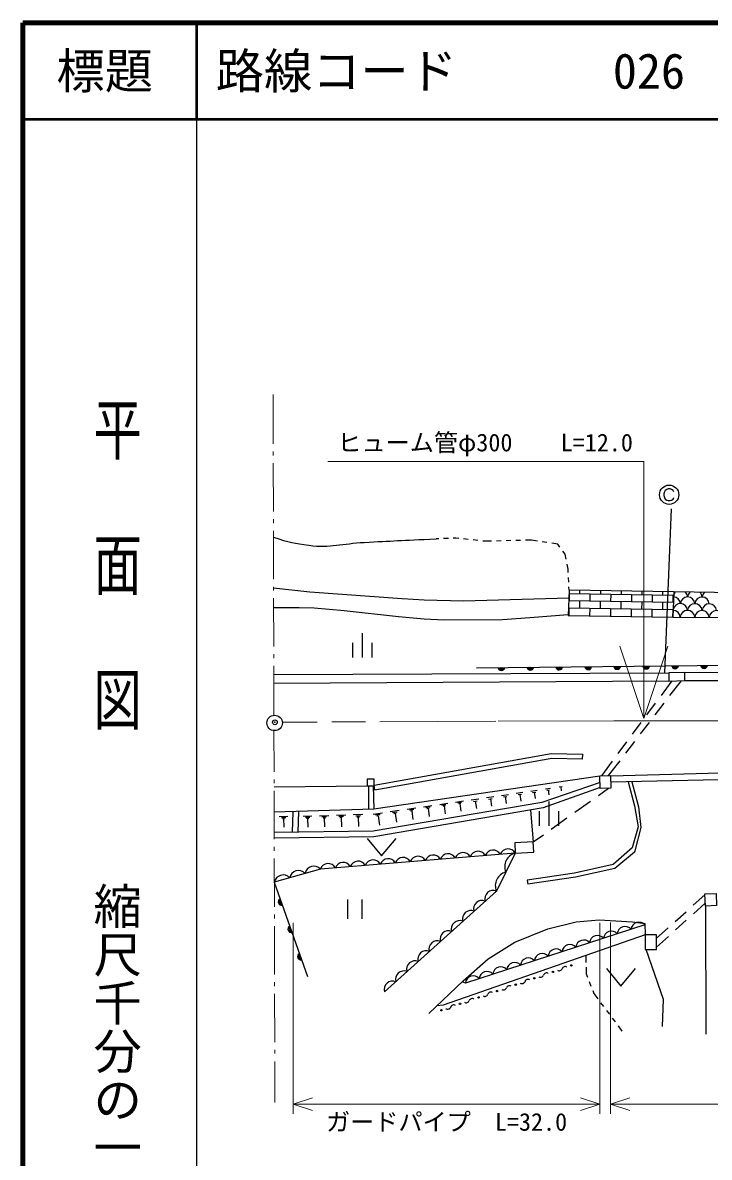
# Model space of a CAD drawing. Units: millimetres, scale not verified. Extents: x 40000 to 680000, y 20000 to 380000.
# Drawn here: x 40000 to 111138, y 262491 to 380000 of the extents above; entities that cross this region are included whole.
import ezdxf
from ezdxf.enums import TextEntityAlignment as Align

# ---------------------------------------------------------------- set-up
doc = ezdxf.new("R2010")
doc.units = ezdxf.units.MM
doc.header["$LTSCALE"] = 1000
doc.header["$PDMODE"] = 32
doc.header["$PDSIZE"] = 500
doc.linetypes.add('CHAIN', pattern=[18.5, 12, -1.5, 3.5, -1.5])
for name, color, linetype, lineweight in [('M-BGD', 7, 'Continuous', 25), ('M-BMK', 2, 'CHAIN', 13), ('M-BMK-HTXT', 7, 'Continuous', 13), ('M-BMK-SRVR', 3, 'Continuous', 25), ('M-STR-HTXT', 7, 'Continuous', 13), ('M-STR-STRC', 7, 'Continuous', 25), ('M-TTL', 2, 'Continuous', 140), ('M-TTL-BAND', 7, 'Continuous', 25), ('M-TTL-LINE', 7, 'Continuous', 50)]:
    doc.layers.add(name, color=color, linetype=linetype, lineweight=lineweight)
doc.layers.add('M-OTRS', color=6, linetype='Continuous')
doc.layers.add('M-TTL-TXT', color=7, linetype='Continuous')
doc.styles.add('@ＭＳ ゴシック', font='')
doc.styles.add('ＭＳ ゴシック', font='')
doc.styles.get('@ＭＳ ゴシック').set_extended_font_data('@MS Gothic')
doc.styles.get('ＭＳ ゴシック').set_extended_font_data('MS Gothic')

msp = doc.modelspace()

# ---------------------------------------------------------------- linework, layer by layer
at = {"layer": 'M-BGD'}
for p, q in [((83108, 326560), (82836, 326552)), ((84108, 326590), (83608, 326575)), ((84880, 326613), (84607, 326605)), ((85174, 326582), (84880, 326613)), ((86168, 326477), (85671, 326530)), ((87163, 326372), (86666, 326425)), ((87954, 326288), (87660, 326319)), ((88579, 326305), (87954, 326288)), ((89579, 326331), (89079, 326318)), ((90579, 326357), (90079, 326344)), ((91578, 326384), (91079, 326371)), ((92703, 326413), (92078, 326397)), ((93325, 326316), (92703, 326413)), ((94313, 326162), (93819, 326239)), ((95428, 325988), (94807, 326085)), ((95664, 325675), (95428, 325988)), ((96203, 324964), (95966, 325277)), ((96306, 324422), (96203, 324964)), ((96503, 323389), (96399, 323931)), ((96520, 323056), (96503, 323389)), ((96572, 322058), (96546, 322557)), ((96616, 321226), (96499, 318610)), ((96616, 321226), (96598, 321558)), ((107438, 320686), (96600, 320858)), ((107449, 321047), (96616, 321226)), ((96646, 320108), (96658, 320858)), ((97733, 320840), (97739, 321207)), ((98796, 320073), (98808, 320823)), ((99883, 320806), (99889, 321172)), ((102032, 320772), (102038, 321137)), ((104182, 320738), (104188, 321101)), ((106332, 320704), (106338, 321066)), ((107449, 321047), (107371, 318437)), ((121785, 320834), (107449, 321047)), ((107416, 319936), (96566, 320109)), ((97709, 319341), (97721, 320091)), ((99859, 319306), (99871, 320056)), ((100946, 320039), (100958, 320789)), ((102009, 319272), (102021, 320022)), ((103095, 320005), (103107, 320755)), ((104158, 319238), (104170, 319988)), ((105245, 319971), (105257, 320721)), ((106308, 319204), (106320, 319954)), ((107395, 319937), (107407, 320687)), ((96499, 318610), (107371, 318437)), ((107393, 319187), (96533, 319359)), ((96622, 318608), (96634, 319358)), ((98772, 318574), (98784, 319324)), ((100922, 318539), (100934, 319289)), ((103072, 318505), (103083, 319255)), ((105221, 318471), (105233, 319221)), ((107371, 318437), (107383, 319187)), ((107371, 318437), (122379, 318340)), ((75175, 316759), (75175, 314259)), ((74175, 315759), (74175, 314259)), ((76175, 315759), (76175, 314259)), ((66015, 312488), (106932, 312675)), ((87022, 313183), (113163, 313451)), ((106950, 311819), (66017, 311560)), ((107238, 311826), (106133, 310334)), ((107064, 310310), (108244, 311848)), ((105538, 309530), (104646, 308325)), ((105542, 308327), (106455, 309517)), ((104050, 307521), (103158, 306316)), ((104020, 306344), (104933, 307534)), ((102498, 304360), (103412, 305550)), ((102562, 305512), (101670, 304307)), ((76410, 301031), (94740, 304298)), ((101075, 303503), (99970, 302012)), ((100710, 302030), (101890, 303567)), ((66043, 300859), (75679, 300956)), ((75820, 300956), (75844, 298537)), ((76319, 300956), (76385, 298554)), ((95573, 300844), (95907, 300892)), ((95740, 300868), (95801, 300450)), ((88056, 299749), (88805, 299858)), ((89611, 299975), (90331, 300080)), ((89817, 299822), (90177, 299874)), ((89997, 299848), (90102, 299128)), ((91137, 300198), (91828, 300298)), ((91334, 300050), (91680, 300100)), ((91507, 300075), (91608, 299384)), ((92633, 300416), (93296, 300512)), ((92823, 300274), (93155, 300322)), ((92989, 300298), (93085, 299635)), ((94155, 300637), (94684, 300714)), ((94306, 300524), (94571, 300563)), ((94439, 300544), (94516, 300015)), ((99647, 299963), (100696, 300710)), ((79820, 298549), (80723, 298681)), ((80062, 298469), (80513, 298535)), ((81530, 298798), (82401, 298925)), ((81764, 298721), (82200, 298785)), ((81889, 298628), (82106, 298660)), ((81998, 298644), (82124, 297773)), ((83209, 299043), (84048, 299165)), ((83434, 298969), (83854, 299030)), ((83554, 298879), (83764, 298909)), ((83659, 298894), (83781, 298055)), ((84855, 299283), (85664, 299401)), ((85072, 299211), (85477, 299270)), ((85188, 299125), (85390, 299154)), ((85289, 299139), (85407, 298331)), ((86471, 299518), (87249, 299631)), ((86694, 299352), (87083, 299408)), ((86889, 299380), (87002, 298602)), ((88270, 299589), (88645, 299644)), ((88458, 299616), (88567, 298867)), ((94519, 299332), (94519, 296832)), ((97203, 298222), (98832, 299382)), ((66571, 297788), (67470, 297817)), ((66799, 297683), (67249, 297698)), ((66915, 297575), (67140, 297582)), ((67028, 297578), (67057, 296679)), ((67951, 296156), (68022, 298285)), ((68561, 298302), (68507, 296164)), ((69052, 297818), (69974, 297848)), ((69286, 297710), (69748, 297725)), ((69405, 297598), (69636, 297606)), ((69521, 297602), (69550, 296680)), ((70762, 297873), (71708, 297903)), ((71002, 297762), (71475, 297778)), ((71124, 297648), (71361, 297655)), ((71243, 297652), (71273, 296706)), ((72496, 297929), (73466, 297960)), ((72742, 297815), (73227, 297831)), ((72867, 297698), (73110, 297706)), ((72989, 297702), (73020, 296732)), ((74253, 297985), (75248, 298017)), ((74506, 297869), (75003, 297885)), ((74634, 297749), (74883, 297757)), ((74759, 297753), (74791, 296758)), ((76299, 298036), (77268, 298178)), ((76558, 297951), (77043, 298021)), ((76697, 297847), (76939, 297882)), ((76818, 297865), (76959, 296896)), ((78076, 298295), (79012, 298432)), ((78327, 298212), (78795, 298281)), ((78461, 298113), (78695, 298147)), ((78578, 298130), (78714, 297194)), ((80191, 298373), (80417, 298406)), ((80304, 298389), (80436, 297486)), ((92603, 298442), (92896, 295153)), ((93519, 298332), (93519, 296832)), ((94760, 296481), (96389, 297642)), ((95519, 298332), (95519, 296832)), ((75686, 295515), (77186, 293715)), ((77186, 293715), (78686, 295515)), ((92896, 295153), (93945, 295901)), ((66068, 290985), (69496, 281223)), ((92279, 291196), (92343, 290767)), ((73646, 289195), (73646, 287195)), ((75146, 289195), (75146, 287195)), ((109478, 288598), (110687, 289681)), ((107616, 286929), (108733, 287930)), ((110719, 288826), (109491, 287714)), ((110730, 288513), (110788, 275256)), ((108749, 287043), (107637, 286036)), ((105662, 285179), (106871, 286262)), ((106896, 285364), (105668, 284252)), ((98338, 283385), (98359, 282680)), ((98374, 282181), (98395, 281476)), ((100485, 282028), (101985, 280228)), ((101985, 280228), (103485, 282028)), ((98395, 281476), (98516, 281161)), ((98695, 280694), (98874, 280227)), ((99054, 279761), (99175, 279445)), ((99175, 279445), (99580, 278906)), ((99880, 278506), (100180, 278107)), ((100481, 277707), (100781, 277307)), ((101082, 276907), (101382, 276508)), ((101682, 276108), (102087, 275569))]:
    msp.add_line(p, q, dxfattribs=at)
for points in [[(65992, 321458), (69738, 321042), (79317, 320364), (81606, 320236), (85675, 320109), (96581, 320446)], [(65997, 319442), (68635, 319432), (70204, 319389), (73298, 319135), (78935, 318499), (81606, 318244), (83683, 318159), (89702, 318201), (92542, 318413), (96504, 318710)], [(108591, 312712), (166500, 312741), (190632, 312731), (198814, 312731), (208054, 312273), (216411, 311765), (222143, 311265), (230783, 310190), (238386, 308686), (247869, 306496), (261734, 302812)], [(108610, 311856), (166500, 311866), (190632, 312048), (198797, 312048), (208048, 311666), (216386, 311180), (222110, 310703), (230715, 309629), (238337, 308105), (247782, 305998), (261610, 302317)], [(94830, 303791), (76500, 300524), (76410, 301031)], [(94740, 304298), (97990, 304242), (97981, 303737), (94830, 303791)], [(247186, 296380), (238976, 298402), (228853, 300292), (224462, 300916), (221581, 301219), (218698, 301447), (209649, 301980), (201899, 302373), (194412, 302545), (188167, 302551), (181249, 302576), (157108, 302627), (152816, 302650), (138400, 302582), (124373, 302483), (112302, 302286), (100919, 301957)], [(246895, 295920), (238849, 297797), (228753, 299682), (224386, 300303), (221525, 300603), (218653, 300831), (209619, 301427), (201879, 301755), (194405, 301926), (188162, 301933), (181277, 302022), (157106, 302009), (152815, 302032), (138404, 301964), (124383, 301865), (112078, 301570), (100934, 301329)], [(99806, 301965), (76385, 298554), (66050, 298221)], [(99822, 301293), (93778, 299246), (76325, 296281), (66055, 296128)], [(102717, 301367), (103403, 298881), (103755, 296701), (103151, 294559), (101166, 292815), (97187, 291932), (92279, 291196)], [(103119, 301376), (103803, 298794), (104036, 296634), (103373, 294083), (101362, 292415), (97267, 291505), (92343, 290767)], [(99835, 300784), (93930, 298668), (76380, 295687), (66057, 295533)], [(91032, 294002), (70839, 292347), (66068, 290985)], [(91032, 294002), (89076, 290063), (77503, 279638)], [(82081, 277383), (85636, 280760), (88224, 283061), (90987, 284757), (94405, 286152), (97346, 286877), (99712, 287068), (103165, 286870), (104464, 286692), (104475, 285518), (83558, 278246), (82911, 278172)], [(104465, 286567), (85864, 280535), (85521, 280651)], [(106301, 276035), (106397, 278838), (104586, 284024)]]:
    msp.add_lwpolyline(points, dxfattribs=at)
for points in [[(106950, 311819), (108610, 311856), (108591, 312712), (106932, 312675)], [(99805, 302007), (100917, 302035), (100949, 300717), (99837, 300689)], [(75679, 300956), (76410, 300956), (76410, 301667), (75679, 301667)], [(91032, 294002), (92954, 294109), (92896, 295153), (90974, 295046)], [(110684, 289769), (111832, 289812), (111879, 288555), (110730, 288513)], [(104475, 285518), (104484, 284023), (105669, 284030), (105660, 285526)]]:
    msp.add_lwpolyline(points, close=True, dxfattribs=at)
for centre in [(96857, 282358), (93006, 281034), (94931, 281696), (89155, 279709), (91081, 280372), (87230, 279047), (83380, 277722), (85305, 278385)]:
    msp.add_circle(centre, 75, dxfattribs=at)
for centre, radius, start, end in [((108143, 320480), 752, 131.34211, 159.27061), ((108143, 320480), 752, 3.57879, 46.94869), ((109643, 320470), 752, 132.75922, 175.67905), ((109643, 320470), 752, 3.57879, 45.53158), ((111143, 320461), 752, 134.14046, 175.67905), ((108134, 319080), 752, 3.57879, 169.70138), ((107388, 319785), 752, 3.57879, 86.55907), ((108888, 319775), 752, 3.57879, 175.67905), ((109634, 319070), 752, 3.57879, 175.67905), ((110388, 319766), 752, 3.57879, 175.67905), ((111134, 319061), 752, 3.57879, 175.67905), ((107379, 318385), 752, 3.57879, 89.04539), ((108879, 318375), 752, 3.57879, 175.67905), ((110379, 318366), 752, 3.57879, 175.67905), ((111879, 318356), 752, 3.57879, 175.67905), ((89592, 313264), 354, 189.38481, 351.78998), ((89592, 313264), 283, 191.60884, 349.56594), ((89592, 313264), 212, 195.35517, 345.81962), ((89592, 313264), 142, 203.0669, 338.10789), ((89592, 313264), 100, 213.38456, 327.79023), ((92592, 313295), 354, 189.38481, 351.78998), ((92592, 313295), 283, 191.60884, 349.56594), ((92592, 313295), 212, 195.35517, 345.81962), ((92592, 313295), 142, 203.0669, 338.10789), ((92592, 313295), 100, 213.38456, 327.79023), ((95592, 313325), 354, 189.38481, 351.78998), ((95592, 313325), 283, 191.60884, 349.56594), ((95592, 313325), 212, 195.35517, 345.81962), ((95592, 313325), 142, 203.0669, 338.10789), ((95592, 313325), 100, 213.38456, 327.79023), ((98592, 313356), 354, 189.38481, 351.78998), ((98592, 313356), 283, 191.60884, 349.56594), ((98592, 313356), 212, 195.35517, 345.81962), ((98592, 313356), 142, 203.0669, 338.10789), ((98592, 313356), 100, 213.38456, 327.79023), ((101591, 313387), 354, 189.38481, 351.78998), ((101591, 313387), 283, 191.60884, 349.56594), ((101591, 313387), 212, 195.35517, 345.81962), ((101591, 313387), 142, 203.0669, 338.10789), ((101591, 313387), 100, 213.38456, 327.79023), ((104591, 313418), 354, 189.38481, 351.78998), ((104591, 313418), 283, 191.60884, 349.56594), ((104591, 313418), 212, 195.35517, 345.81962), ((104591, 313418), 142, 203.0669, 338.10789), ((104591, 313418), 100, 213.38456, 327.79023), ((107591, 313448), 354, 189.38481, 351.78998), ((107591, 313448), 283, 191.60884, 349.56594), ((107591, 313448), 212, 195.35517, 345.81962), ((107591, 313448), 142, 203.0669, 338.10789), ((107591, 313448), 100, 213.38456, 327.79023), ((110591, 313479), 354, 189.38481, 351.78998), ((110591, 313479), 283, 191.60884, 349.56594), ((110591, 313479), 212, 195.35517, 345.81962), ((110591, 313479), 142, 203.0669, 338.10789), ((110591, 313479), 100, 213.38456, 327.79023), ((82518, 292945), 857, 29.31403, 160.05509), ((84071, 293073), 857, 29.31403, 160.05509), ((85625, 293200), 857, 29.31403, 160.05509), ((87178, 293327), 857, 29.31403, 160.05509), ((88731, 293455), 857, 29.31403, 160.05509), ((90285, 293582), 857, 29.31403, 160.05509), ((91402, 292591), 1458, 104.67969, 202.50896), ((70163, 291703), 934, 43.60694, 168.24807), ((71645, 292054), 857, 29.31403, 160.05509), ((73198, 292182), 857, 29.31403, 160.05509), ((74751, 292309), 857, 29.31403, 160.05509), ((76305, 292436), 857, 29.31403, 160.05509), ((77858, 292564), 857, 29.31403, 160.05509), ((79411, 292691), 857, 29.31403, 160.05509), ((80965, 292818), 857, 29.31403, 160.05509), ((66982, 290795), 934, 43.60694, 168.24807), ((68572, 291249), 934, 43.60694, 168.24807), ((90424, 290621), 1458, 104.67969, 202.50896), ((66839, 288952), 354, 118.14785, 280.55303), ((66839, 288952), 283, 120.37189, 278.32899), ((66839, 288952), 212, 124.11822, 274.58267), ((87579, 288234), 857, 66.61042, 197.41121), ((88736, 289277), 857, 66.61042, 197.41121), ((66839, 288952), 142, 131.82995, 266.87094), ((66839, 288952), 100, 142.14761, 256.55327), ((86422, 287192), 857, 66.61042, 197.41121), ((85264, 286149), 857, 66.61042, 197.41121), ((103847, 286035), 816, 40.73674, 175.20135), ((67833, 286122), 354, 118.14785, 280.55303), ((67833, 286122), 283, 120.37189, 278.32899), ((67833, 286122), 212, 124.11822, 274.58267), ((67833, 286122), 142, 131.82995, 266.87094), ((67833, 286122), 100, 142.14761, 256.55327), ((84107, 285107), 857, 66.61042, 197.41121), ((100985, 285107), 816, 40.73674, 175.20135), ((102416, 285571), 816, 40.73674, 175.20135), ((82950, 284064), 857, 66.61042, 197.41121), ((96693, 283715), 816, 40.73674, 175.20135), ((98124, 284179), 816, 40.73674, 175.20135), ((99554, 284643), 816, 40.73674, 175.20135), ((68827, 283291), 354, 118.14785, 280.55303), ((68827, 283291), 283, 120.37189, 278.32899), ((68827, 283291), 212, 124.11822, 274.58267), ((68827, 283291), 142, 131.82995, 266.87094), ((68827, 283291), 100, 142.14761, 256.55327), ((81792, 283022), 857, 66.61042, 197.41121), ((93831, 282787), 816, 40.73674, 175.20135), ((95262, 283251), 816, 40.73674, 175.20135), ((80635, 281979), 857, 66.61042, 197.41121), ((89539, 281395), 816, 40.73674, 175.20135), ((90969, 281859), 816, 40.73674, 175.20135), ((92400, 282323), 816, 40.73674, 175.20135), ((95582, 282138), 331, 237.45705, 340.50813), ((96206, 281917), 331, 57.45705, 160.50813), ((79478, 280937), 857, 66.61042, 197.41121), ((86677, 280467), 816, 40.73674, 175.20135), ((88108, 280931), 816, 40.73674, 175.20135), ((92355, 280592), 331, 57.45705, 160.50813), ((93657, 281475), 331, 237.45705, 340.50813), ((94281, 281255), 331, 57.45705, 160.50813), ((78320, 279894), 857, 66.61042, 197.41121), ((89806, 280151), 331, 237.45705, 340.50813), ((90430, 279930), 331, 57.45705, 160.50813), ((91732, 280813), 331, 237.45705, 340.50813), ((85956, 278826), 331, 237.45705, 340.50813), ((86579, 278605), 331, 57.45705, 160.50813), ((87881, 279488), 331, 237.45705, 340.50813), ((88505, 279268), 331, 57.45705, 160.50813), ((84030, 278164), 331, 237.45705, 340.50813), ((84654, 277943), 331, 57.45705, 160.50813)]:
    msp.add_arc(centre, radius, start, end, dxfattribs=at)
msp.add_open_spline([(65979, 326705), (67591, 326189), (68194, 326061), (69654, 325874), (71876, 325590), (73144, 326062), (75382, 326179), (78293, 326330), (79205, 326374), (82836, 326552)], degree=3, knots=[0, 0, 0, 0, 1, 1, 1, 2, 2, 2, 3, 3, 3, 3], dxfattribs=at)
at = {"layer": 'M-BMK'}
msp.add_lwpolyline([(165812, 308015), (151932, 307935), (139259, 307860), (126853, 307752), (112864, 307693), (101258, 307685), (89018, 307660), (66900, 307555)], dxfattribs=at)
at = {"layer": 'M-BMK-HTXT'}
for p, q in [((65943, 341492), (65956, 336383)), ((65957, 335583), (65958, 335183)), ((65960, 334383), (65973, 329383)), ((65975, 328583), (65976, 328183)), ((65978, 327383), (65990, 322383)), ((65992, 321583), (65993, 321183)), ((65995, 320383), (66007, 315383)), ((66009, 314583), (66010, 314183)), ((66012, 313383), (66025, 308273)), ((66029, 306681), (66039, 302430)), ((66041, 301630), (66042, 301230)), ((66044, 300430), (66057, 295430)), ((66059, 294630), (66060, 294230)), ((66062, 293430), (66074, 288430)), ((66076, 287630), (66077, 287230)), ((66079, 286430), (66091, 281430)), ((66093, 280630), (66094, 280230)), ((66096, 279430), (66109, 274430)), ((66111, 273630), (66112, 273230)), ((66114, 272430), (66124, 268179))]:
    msp.add_line(p, q, dxfattribs=at)
at = {"layer": 'M-BMK-SRVR'}
msp.add_circle((66104, 307477), 800, dxfattribs=at)
at = {"layer": 'M-OTRS'}
msp.add_point((66130, 307547), dxfattribs=at)
at = {"layer": 'M-STR-HTXT'}
for p, q in [((104354, 334550), (71604, 334550)), ((104354, 307931), (104354, 334550)), ((104354, 307931), (101854, 315431)), ((104354, 307931), (106854, 315431)), ((68039, 286762), (68039, 266992)), ((99795, 286762), (99795, 266992)), ((100911, 286795), (100911, 266992)), ((68039, 267992), (70039, 268658)), ((68039, 267992), (99795, 267992)), ((68039, 267992), (70039, 267325)), ((99795, 267992), (97795, 268658)), ((99795, 267992), (97795, 267325)), ((100911, 267992), (102911, 268658)), ((100911, 267992), (254901, 267992)), ((100911, 267992), (102911, 267325))]:
    msp.add_line(p, q, dxfattribs=at)
at = {"layer": 'M-STR-STRC'}
for p, q in [((106479, 331416), (106429, 331216)), ((106579, 331566), (106479, 331416)), ((106729, 331666), (106579, 331566)), ((106879, 331716), (106729, 331666)), ((107079, 331716), (106879, 331716)), ((107229, 331666), (107079, 331716)), ((107379, 331566), (107229, 331666)), ((107479, 331416), (107379, 331566)), ((106429, 331216), (106429, 331016)), ((106429, 331016), (106479, 330816)), ((106479, 330816), (106579, 330666)), ((106579, 330666), (106729, 330566)), ((106729, 330566), (106879, 330516)), ((106879, 330516), (107079, 330516)), ((107079, 330516), (107229, 330566)), ((107229, 330566), (107379, 330666)), ((107379, 330666), (107479, 330816)), ((107201, 329637), (106509, 312673))]:
    msp.add_line(p, q, dxfattribs=at)
msp.add_circle((106979, 331116), 1000, dxfattribs=at)
at = {"layer": 'M-TTL'}
for p, q in [((40000, 380000), (40000, 20000)), ((680000, 380000), (40000, 380000))]:
    msp.add_line(p, q, dxfattribs=at)
at = {"layer": 'M-TTL-BAND'}
msp.add_line((58000, 370000), (58000, 20000), dxfattribs=at)
at = {"layer": 'M-TTL-LINE'}
for p, q in [((58000, 380000), (58000, 370000)), ((40000, 370000), (680000, 370000))]:
    msp.add_line(p, q, dxfattribs=at)

# ---------------------------------------------------------------- texts
at = {"layer": 'M-STR-HTXT', "style": 'ＭＳ ゴシック'}
msp.add_text('ヒューム管φ300\u3000\u3000L=12.0', height=1833, dxfattribs=at).set_placement((72604, 335050), align=Align.BOTTOM_LEFT)
msp.add_text('ガードパイプ  L=32.0', height=1833, dxfattribs=at).set_placement((83917, 264692), align=Align.BOTTOM_CENTER)
at = {"layer": 'M-TTL-BAND', "style": '@ＭＳ ゴシック', "width": 1.4}
msp.add_text('平  面  図', height=3666, rotation=270, dxfattribs=at).set_placement((49777, 306475), align=Align.MIDDLE_RIGHT)
at = {"layer": 'M-TTL-BAND', "style": '@ＭＳ ゴシック'}
msp.add_text('縮尺千分の一', height=3666, rotation=270, dxfattribs=at).set_placement((49777, 261030), align=Align.MIDDLE_RIGHT)
at = {"layer": 'M-TTL-TXT', "style": 'ＭＳ ゴシック'}
msp.add_text('標題', height=3666, dxfattribs=at).set_placement((48500, 375000), align=Align.MIDDLE_CENTER)
for s, p in [('路線コード', (60000, 375000)), ('026', (101142, 375000))]:
    msp.add_text(s, height=3666, dxfattribs=at).set_placement(p, align=Align.MIDDLE_LEFT)

doc.saveas('drawing.dxf')
